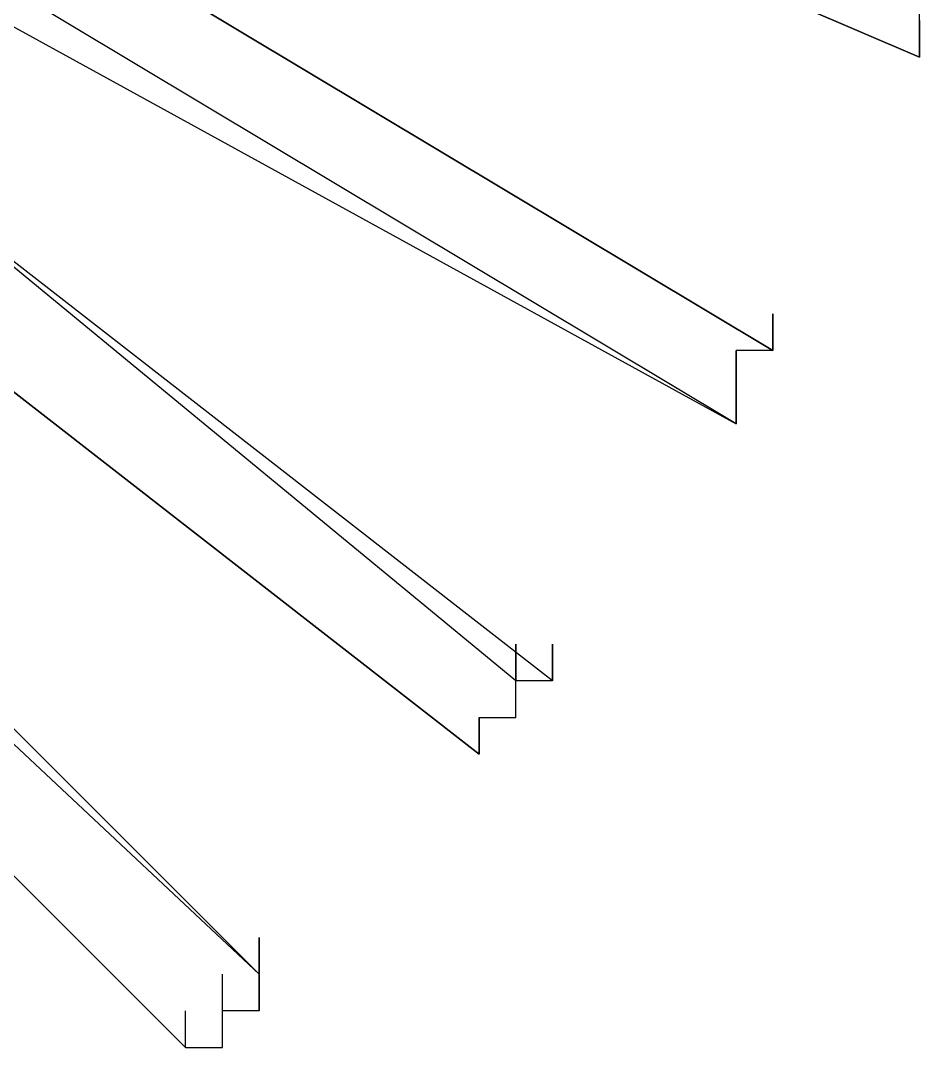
# Model space of a CAD drawing. Header units: inches. Extents: x 3324238 to 135265466, y -1036581 to 20094598.
# Drawn here: x 3353734.075 to 3353736.049, y -519030.745 to -519028.489 of the extents above; entities that cross this region are included whole.
import ezdxf

# ---------------------------------------------------------------- set-up
doc = ezdxf.new("R2010")
doc.units = ezdxf.units.IN
doc.header["$MEASUREMENT"] = 0
doc.layers.add('PDF_Geometry', color=7, linetype='Continuous')

msp = doc.modelspace()

# ---------------------------------------------------------------- linework, layer by layer
at = {"layer": 'PDF_Geometry', "lineweight": 25}
for points in [[(3353736.0489, -519028.5695), (3353734.3569, -519027.8443), (3353734.3569, -519027.7638), (3353734.3569, -519027.6832), (3353734.3569, -519027.7638), (3353734.3569, -519027.6832), (3353734.3569, -519027.6026), (3353734.3569, -519027.6832), (3353734.3569, -519027.7638), (3353734.3569, -519027.8443), (3353734.3569, -519027.7638), (3353734.3569, -519027.8443), (3353734.3569, -519027.7638), (3353734.3569, -519027.6832), (3353734.3569, -519027.6026), (3353734.3569, -519027.6832), (3353734.3569, -519027.6026), (3353734.3569, -519027.6832), (3353734.3569, -519027.7638), (3353734.3569, -519027.8443), (3353736.0489, -519028.5695)], [(3353734.1152, -519028.2472), (3353735.7266, -519029.2141), (3353735.7266, -519029.1335), (3353735.7266, -519029.2141), (3353734.1152, -519028.2472)], [(3353734.0346, -519028.4889), (3353735.646, -519029.3752), (3353734.0346, -519028.4083), (3353734.0346, -519028.4889), (3353734.0346, -519028.4083), (3353734.0346, -519028.4889), (3353734.0346, -519028.5695), (3353734.0346, -519028.4889), (3353733.954, -519028.5695), (3353733.954, -519028.6501), (3353733.8734, -519028.6501), (3353733.8734, -519028.7306), (3353733.8734, -519028.6501), (3353733.954, -519028.5695), (3353733.954, -519028.4889), (3353733.954, -519028.5695), (3353733.954, -519028.4889), (3353733.954, -519028.5695), (3353733.954, -519028.4889), (3353733.954, -519028.5695)], [(3353736.0489, -519028.4889), (3353736.0489, -519028.5695), (3353736.0489, -519028.4889), (3353736.0489, -519028.4083)], [(3353735.2432, -519029.9392), (3353733.7929, -519028.8112), (3353733.7123, -519028.8112), (3353733.7123, -519028.8918), (3353733.7123, -519028.8112), (3353733.7123, -519028.7306), (3353733.7123, -519028.6501), (3353733.7123, -519028.7306), (3353733.7929, -519028.7306), (3353733.7929, -519028.6501), (3353733.7929, -519028.7306), (3353733.7929, -519028.8112), (3353733.7123, -519028.8112), (3353733.7123, -519028.8918), (3353733.7123, -519028.9723), (3353733.7123, -519028.8918), (3353733.7123, -519028.8112), (3353733.7123, -519028.7306), (3353733.7123, -519028.8112), (3353733.7123, -519028.8918), (3353733.7123, -519028.8112)], [(3353735.082, -519030.0198), (3353735.1626, -519030.0198), (3353735.1626, -519029.9392), (3353733.7929, -519028.8112), (3353733.7929, -519028.7306)], [(3353733.6317, -519028.9723), (3353735.082, -519030.1003), (3353733.6317, -519028.9723)], [(3353735.7266, -519029.214), (3353735.7266, -519029.1335)], [(3353735.7266, -519029.214), (3353735.7266, -519029.1335)], [(3353734.5986, -519030.6643), (3353734.5986, -519030.5838), (3353733.3094, -519029.3752), (3353733.3094, -519029.2946), (3353733.39, -519029.2141), (3353733.39, -519029.2946), (3353733.39, -519029.2141), (3353733.4706, -519029.2141), (3353733.4706, -519029.2946)], [(3353735.7266, -519029.2141), (3353735.646, -519029.2141), (3353735.646, -519029.2946), (3353735.646, -519029.3752), (3353735.646, -519029.2946), (3353735.646, -519029.2141), (3353735.646, -519029.2946)], [(3353735.646, -519029.3752), (3353735.646, -519029.2946)], [(3353735.646, -519029.2946), (3353735.646, -519029.3752)], [(3353734.5986, -519030.5837), (3353733.39, -519029.3752)], [(3353735.2431, -519029.9392), (3353735.1626, -519029.9392), (3353735.1626, -519029.8586), (3353735.1626, -519029.9392)], [(3353735.2432, -519029.8586), (3353735.2432, -519029.9392), (3353735.2432, -519029.8586)], [(3353735.082, -519030.1003), (3353735.082, -519030.0198)], [(3353734.5986, -519030.5838), (3353734.5986, -519030.5032)], [(3353734.518, -519030.6643), (3353734.518, -519030.5838)], [(3353734.518, -519030.6643), (3353734.518, -519030.5838)], [(3353734.4374, -519030.7449), (3353734.4374, -519030.6643)], [(3353734.4374, -519030.7449), (3353734.4374, -519030.6643)], [(3353734.4374, -519030.7449), (3353734.518, -519030.7449), (3353734.518, -519030.6643)], [(3353734.5986, -519030.6643), (3353734.518, -519030.6643)]]:
    msp.add_lwpolyline(points, dxfattribs=at)
for points in [[(3353734.4374, -519030.7449), (3353733.2289, -519029.5363)], [(3353735.082, -519030.0198), (3353735.082, -519030.1003)], [(3353735.082, -519030.0198), (3353735.082, -519030.1003)], [(3353734.5986, -519030.5032), (3353734.5986, -519030.5838)], [(3353734.5986, -519030.5838), (3353734.5986, -519030.6643)]]:
    msp.add_lwpolyline(points, close=True, dxfattribs=at)

doc.saveas('drawing.dxf')
